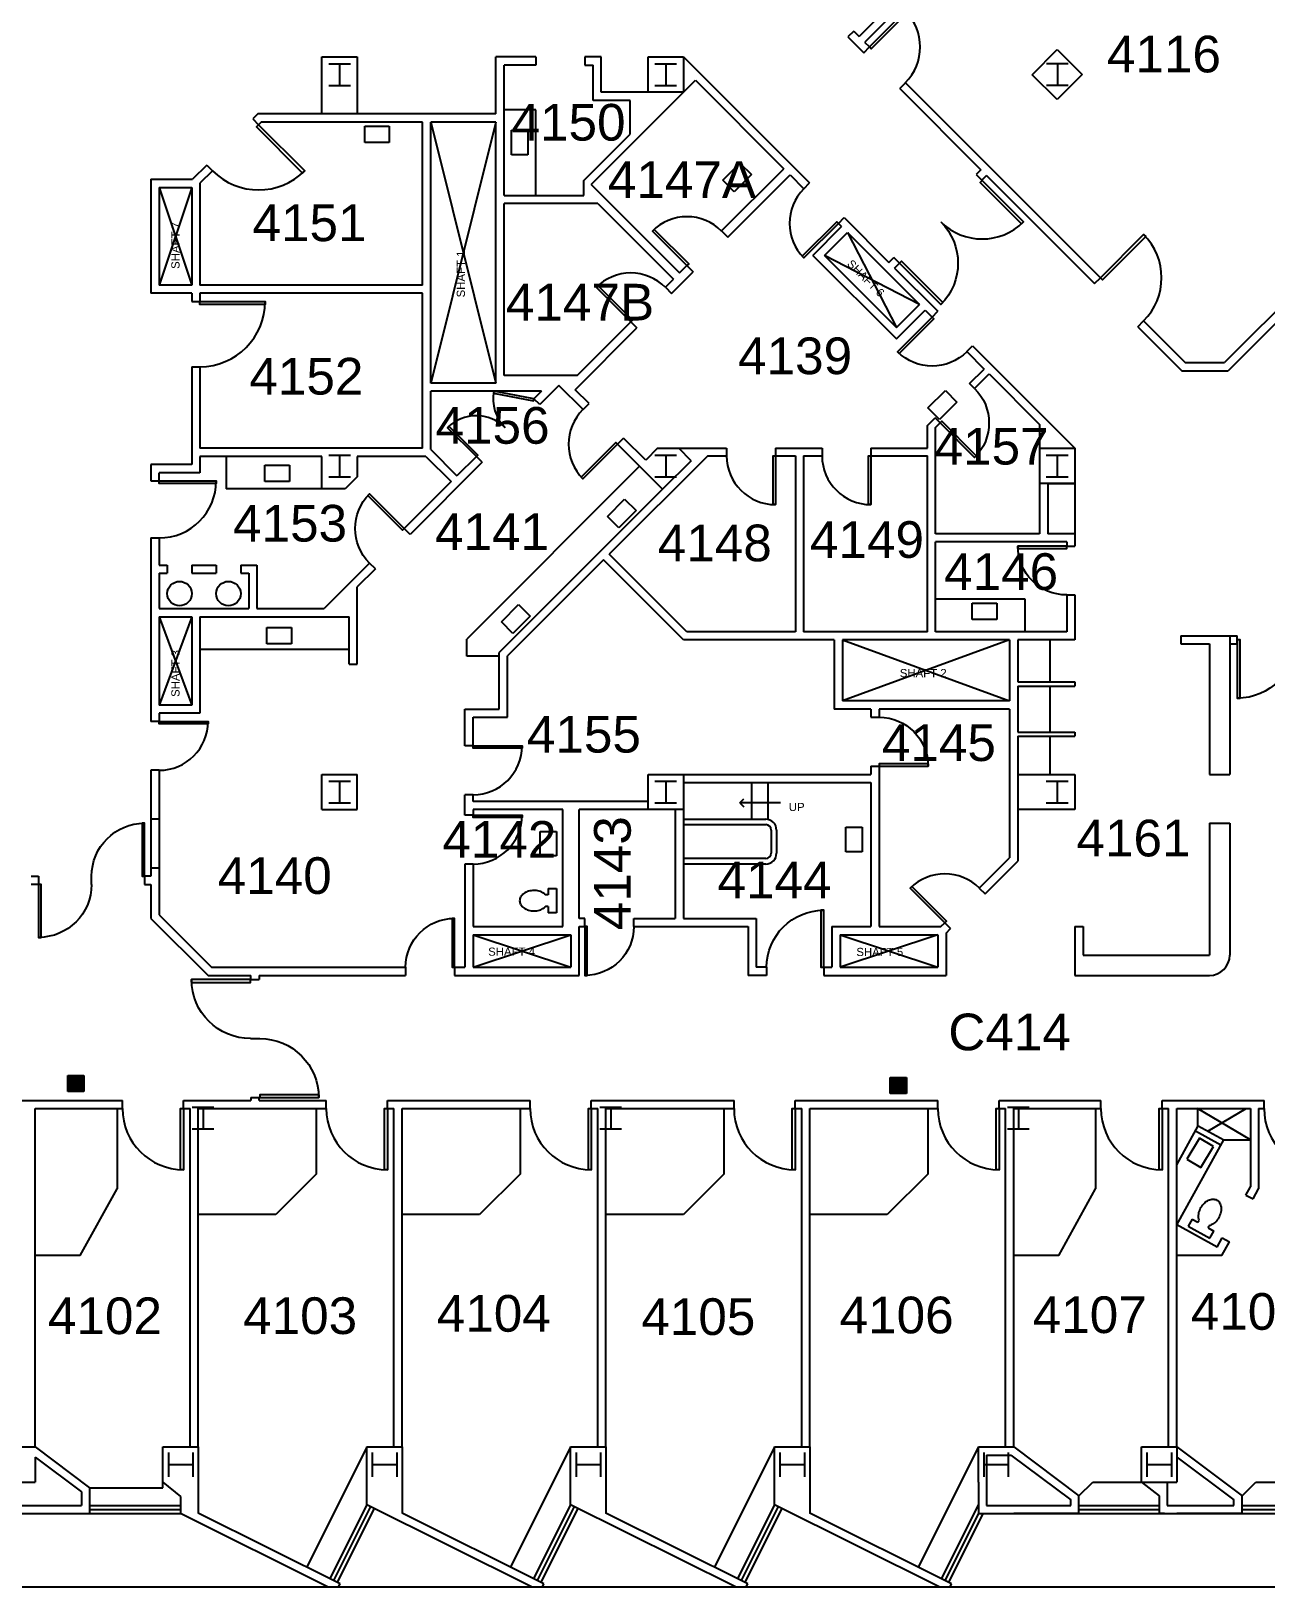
# Model space of a CAD drawing. Extents: x -84 to 5671, y -72 to 3104.
# Drawn here: x 3922 to 4830, y 1310 to 2455 of the extents above; entities that cross this region are included whole.
import ezdxf

# ---------------------------------------------------------------- set-up
doc = ezdxf.new("R2010")
doc.units = 0
doc.header["$LTSCALE"] = 12
doc.header["$MEASUREMENT"] = 0
doc.layers.get('0').update_dxf_attribs({"linetype": 'CONTINUOUS'})
for name, color, linetype in [('A-ANNO-RNUM', 4, 'CONTINUOUS'), ('A-ANNO-TEXT', 4, 'CONTINUOUS'), ('A-DOOR', 2, 'CONTINUOUS'), ('A-FLOR-CASE', 3, 'CONTINUOUS'), ('A-FLOR-PFIX', 2, 'CONTINUOUS'), ('A-GLAZ', 2, 'CONTINUOUS'), ('A-GLAZ-SILL', 1, 'CONTINUOUS'), ('A-SHAFT', 1, 'CONTINUOUS'), ('A-WALL-FULL', 6, 'CONTINUOUS'), ('S-COLS', 5, 'CONTINUOUS'), ('X-MEDGAS', 5, 'CONTINUOUS')]:
    doc.layers.add(name, color=color, linetype=linetype)
doc.layers.get('0').freeze()
doc.styles.add('ARIAL', font='arial.ttf')

# ---------------------------------------------------------------- blocks, each defined once
blk = doc.blocks.new('FIREPULL')
at = {"layer": 'X-MEDGAS'}
for p, q in [((-5.9, 0), (-5.9, 11.8)), ((-5.9, 11.8), (5.9, 11.8)), ((-5.9, 0), (-5.9, 11.8)), ((-5.9, 0), (-5.9, 11.8)), ((-5.8, 0), (-5.8, 11.8)), ((-5.8, 0), (-5.8, 11.8)), ((-5.8, 0), (-5.8, 11.8)), ((-5.7, 0), (-5.7, 11.8)), ((-5.7, 0), (-5.7, 11.8)), ((-5.7, 0), (-5.7, 11.8)), ((-5.7, 0), (-5.7, 11.8)), ((-5.6, 0), (-5.6, 11.8)), ((-5.6, 0), (-5.6, 11.8)), ((-5.6, 0), (-5.6, 11.8)), ((-5.5, 0), (-5.5, 11.8)), ((-5.5, 0), (-5.5, 11.8)), ((-5.5, 0), (-5.5, 11.8)), ((-5.4, 0), (-5.4, 11.8)), ((-5.4, 0), (-5.4, 11.8)), ((-5.4, 0), (-5.4, 11.8)), ((-5.3, 0), (-5.3, 11.8)), ((-5.3, 0), (-5.3, 11.8)), ((-5.3, 0), (-5.3, 11.8)), ((-5.2, 0), (-5.2, 11.8)), ((-5.2, 0), (-5.2, 11.8)), ((-5.2, 0), (-5.2, 11.8)), ((-5.2, 0), (-5.2, 11.8)), ((-5.1, 0), (-5.1, 11.8)), ((-5.1, 0), (-5.1, 11.8)), ((-5.1, 0), (-5.1, 11.8)), ((-5, 0), (-5, 11.8)), ((-5, 0), (-5, 11.8)), ((-5, 0), (-5, 11.8)), ((-4.9, 0), (-4.9, 11.8)), ((-4.9, 0), (-4.9, 11.8)), ((-4.9, 0), (-4.9, 11.8)), ((-4.8, 0), (-4.8, 11.8)), ((-4.8, 0), (-4.8, 11.8)), ((-4.8, 0), (-4.8, 11.8)), ((-4.7, 0), (-4.7, 11.8)), ((-4.7, 0), (-4.7, 11.8)), ((-4.7, 0), (-4.7, 11.8)), ((-4.7, 0), (-4.7, 11.8)), ((-4.6, 0), (-4.6, 11.8)), ((-4.6, 0), (-4.6, 11.8)), ((-4.6, 0), (-4.6, 11.8)), ((-4.5, 0), (-4.5, 11.8)), ((-4.5, 0), (-4.5, 11.8)), ((-4.5, 0), (-4.5, 11.8)), ((-4.4, 0), (-4.4, 11.8)), ((-4.4, 0), (-4.4, 11.8)), ((-4.4, 0), (-4.4, 11.8)), ((-4.3, 0), (-4.3, 11.8)), ((-4.3, 0), (-4.3, 11.8)), ((-4.3, 0), (-4.3, 11.8)), ((-4.2, 0), (-4.2, 11.8)), ((-4.2, 0), (-4.2, 11.8)), ((-4.2, 0), (-4.2, 11.8)), ((-4.2, 0), (-4.2, 11.8)), ((-4.1, 0), (-4.1, 11.8)), ((-4.1, 0), (-4.1, 11.8)), ((-4.1, 0), (-4.1, 11.8)), ((-4, 0), (-4, 11.8)), ((-4, 0), (-4, 11.8)), ((-4, 0), (-4, 11.8)), ((-3.9, 0), (-3.9, 11.8)), ((-3.9, 0), (-3.9, 11.8)), ((-3.9, 0), (-3.9, 11.8)), ((-3.8, 0), (-3.8, 11.8)), ((-3.8, 0), (-3.8, 11.8)), ((-3.8, 0), (-3.8, 11.8)), ((-3.7, 0), (-3.7, 11.8)), ((-3.7, 0), (-3.7, 11.8)), ((-3.7, 0), (-3.7, 11.8)), ((-3.7, 0), (-3.7, 11.8)), ((-3.6, 0), (-3.6, 11.8)), ((-3.6, 0), (-3.6, 11.8)), ((-3.6, 0), (-3.6, 11.8)), ((-3.5, 0), (-3.5, 11.8)), ((-3.5, 0), (-3.5, 11.8)), ((-3.5, 0), (-3.5, 11.8)), ((-3.4, 0), (-3.4, 11.8)), ((-3.4, 0), (-3.4, 11.8)), ((-3.4, 0), (-3.4, 11.8)), ((-3.3, 0), (-3.3, 11.8)), ((-3.3, 0), (-3.3, 11.8)), ((-3.3, 0), (-3.3, 11.8)), ((-3.2, 0), (-3.2, 11.8)), ((-3.2, 0), (-3.2, 11.8)), ((-3.2, 0), (-3.2, 11.8)), ((-3.2, 0), (-3.2, 11.8)), ((-3.1, 0), (-3.1, 11.8)), ((-3.1, 0), (-3.1, 11.8)), ((-3.1, 0), (-3.1, 11.8)), ((-3, 0), (-3, 11.8)), ((-3, 0), (-3, 11.8)), ((-3, 0), (-3, 11.8)), ((-2.9, 0), (-2.9, 11.8)), ((-2.9, 0), (-2.9, 11.8)), ((-2.9, 0), (-2.9, 11.8)), ((-2.8, 0), (-2.8, 11.8)), ((-2.8, 0), (-2.8, 11.8)), ((-2.8, 0), (-2.8, 11.8)), ((-2.7, 0), (-2.7, 11.8)), ((-2.7, 0), (-2.7, 11.8)), ((-2.7, 0), (-2.7, 11.8)), ((-2.7, 0), (-2.7, 11.8)), ((-2.6, 0), (-2.6, 11.8)), ((-2.6, 0), (-2.6, 11.8)), ((-2.6, 0), (-2.6, 11.8)), ((-2.5, 0), (-2.5, 11.8)), ((-2.5, 0), (-2.5, 11.8)), ((-2.5, 0), (-2.5, 11.8)), ((-2.4, 0), (-2.4, 11.8)), ((-2.4, 0), (-2.4, 11.8)), ((-2.4, 0), (-2.4, 11.8)), ((-2.3, 0), (-2.3, 11.8)), ((-2.3, 0), (-2.3, 11.8)), ((-2.3, 0), (-2.3, 11.8)), ((-2.2, 0), (-2.2, 11.8)), ((-2.2, 0), (-2.2, 11.8)), ((-2.2, 0), (-2.2, 11.8)), ((-2.2, 0), (-2.2, 11.8)), ((-2.1, 0), (-2.1, 11.8)), ((-2.1, 0), (-2.1, 11.8)), ((-2.1, 0), (-2.1, 11.8)), ((-2, 0), (-2, 11.8)), ((-2, 0), (-2, 11.8)), ((-2, 0), (-2, 11.8)), ((-1.9, 0), (-1.9, 11.8)), ((-1.9, 0), (-1.9, 11.8)), ((-1.9, 0), (-1.9, 11.8)), ((-1.8, 0), (-1.8, 11.8)), ((-1.8, 0), (-1.8, 11.8)), ((-1.8, 0), (-1.8, 11.8)), ((-1.7, 0), (-1.7, 11.8)), ((-1.7, 0), (-1.7, 11.8)), ((-1.7, 0), (-1.7, 11.8)), ((-1.7, 0), (-1.7, 11.8)), ((-1.6, 0), (-1.6, 11.8)), ((-1.6, 0), (-1.6, 11.8)), ((-1.6, 0), (-1.6, 11.8)), ((-1.5, 0), (-1.5, 11.8)), ((-1.5, 0), (-1.5, 11.8)), ((-1.5, 0), (-1.5, 11.8)), ((-1.4, 0), (-1.4, 11.8)), ((-1.4, 0), (-1.4, 11.8)), ((-1.4, 0), (-1.4, 11.8)), ((-1.3, 0), (-1.3, 11.8)), ((-1.3, 0), (-1.3, 11.8)), ((-1.3, 0), (-1.3, 11.8)), ((-1.2, 0), (-1.2, 11.8)), ((-1.2, 0), (-1.2, 11.8)), ((-1.2, 0), (-1.2, 11.8)), ((-1.2, 0), (-1.2, 11.8)), ((-1.1, 0), (-1.1, 11.8)), ((-1.1, 0), (-1.1, 11.8)), ((-1.1, 0), (-1.1, 11.8)), ((-1, 0), (-1, 11.8)), ((-1, 0), (-1, 11.8)), ((-1, 0), (-1, 11.8)), ((-0.9, 0), (-0.9, 11.8)), ((-0.9, 0), (-0.9, 11.8)), ((-0.9, 0), (-0.9, 11.8)), ((-0.8, 0), (-0.8, 11.8)), ((-0.8, 0), (-0.8, 11.8)), ((-0.8, 0), (-0.8, 11.8)), ((-0.7, 0), (-0.7, 11.8)), ((-0.7, 0), (-0.7, 11.8)), ((-0.7, 0), (-0.7, 11.8)), ((-0.7, 0), (-0.7, 11.8)), ((-0.6, 0), (-0.6, 11.8)), ((-0.6, 0), (-0.6, 11.8)), ((-0.6, 0), (-0.6, 11.8)), ((-0.5, 0), (-0.5, 11.8)), ((-0.5, 0), (-0.5, 11.8)), ((-0.5, 0), (-0.5, 11.8)), ((-0.4, 0), (-0.4, 11.8)), ((-0.4, 0), (-0.4, 11.8)), ((-0.4, 0), (-0.4, 11.8)), ((-0.3, 0), (-0.3, 11.8)), ((-0.3, 0), (-0.3, 11.8)), ((-0.3, 0), (-0.3, 11.8)), ((-0.2, 0), (-0.2, 11.8)), ((-0.2, 0), (-0.2, 11.8)), ((-0.2, 0), (-0.2, 11.8)), ((-0.2, 0), (-0.2, 11.8)), ((-0.1, 0), (-0.1, 11.8)), ((-0.1, 0), (-0.1, 11.8)), ((-0.1, 0), (-0.1, 11.8)), ((0, 0), (0, 11.8)), ((0, 0), (0, 11.8)), ((0, 0), (0, 11.8)), ((0.1, 0), (0.1, 11.8)), ((0.1, 0), (0.1, 11.8)), ((0.1, 0), (0.1, 11.8)), ((0.2, 0), (0.2, 11.8)), ((0.2, 0), (0.2, 11.8)), ((0.2, 0), (0.2, 11.8)), ((0.3, 0), (0.3, 11.8)), ((0.3, 0), (0.3, 11.8)), ((0.3, 0), (0.3, 11.8)), ((0.3, 0), (0.3, 11.8)), ((0.4, 0), (0.4, 11.8)), ((0.4, 0), (0.4, 11.8)), ((0.4, 0), (0.4, 11.8)), ((0.5, 0), (0.5, 11.8)), ((0.5, 0), (0.5, 11.8)), ((0.5, 0), (0.5, 11.8)), ((0.6, 0), (0.6, 11.8)), ((0.6, 0), (0.6, 11.8)), ((0.6, 0), (0.6, 11.8)), ((0.7, 0), (0.7, 11.8)), ((0.7, 0), (0.7, 11.8)), ((0.7, 0), (0.7, 11.8)), ((0.8, 0), (0.8, 11.8)), ((0.8, 0), (0.8, 11.8)), ((0.8, 0), (0.8, 11.8)), ((0.8, 0), (0.8, 11.8)), ((0.9, 0), (0.9, 11.8)), ((0.9, 0), (0.9, 11.8)), ((0.9, 0), (0.9, 11.8)), ((1, 0), (1, 11.8)), ((1, 0), (1, 11.8)), ((1, 0), (1, 11.8)), ((1.1, 0), (1.1, 11.8)), ((1.1, 0), (1.1, 11.8)), ((1.1, 0), (1.1, 11.8)), ((1.2, 0), (1.2, 11.8)), ((1.2, 0), (1.2, 11.8)), ((1.2, 0), (1.2, 11.8)), ((1.3, 0), (1.3, 11.8)), ((1.3, 0), (1.3, 11.8)), ((1.3, 0), (1.3, 11.8)), ((1.3, 0), (1.3, 11.8)), ((1.4, 0), (1.4, 11.8)), ((1.4, 0), (1.4, 11.8)), ((1.4, 0), (1.4, 11.8)), ((1.5, 0), (1.5, 11.8)), ((1.5, 0), (1.5, 11.8)), ((1.5, 0), (1.5, 11.8)), ((1.6, 0), (1.6, 11.8)), ((1.6, 0), (1.6, 11.8)), ((1.6, 0), (1.6, 11.8)), ((1.7, 0), (1.7, 11.8)), ((1.7, 0), (1.7, 11.8)), ((1.7, 0), (1.7, 11.8)), ((1.8, 0), (1.8, 11.8)), ((1.8, 0), (1.8, 11.8)), ((1.8, 0), (1.8, 11.8)), ((1.8, 0), (1.8, 11.8)), ((1.9, 0), (1.9, 11.8)), ((1.9, 0), (1.9, 11.8)), ((1.9, 0), (1.9, 11.8)), ((2, 0), (2, 11.8)), ((2, 0), (2, 11.8)), ((2, 0), (2, 11.8)), ((2.1, 0), (2.1, 11.8)), ((2.1, 0), (2.1, 11.8)), ((2.1, 0), (2.1, 11.8)), ((2.2, 0), (2.2, 11.8)), ((2.2, 0), (2.2, 11.8)), ((2.2, 0), (2.2, 11.8)), ((2.3, 0), (2.3, 11.8)), ((2.3, 0), (2.3, 11.8)), ((2.3, 0), (2.3, 11.8)), ((2.3, 0), (2.3, 11.8)), ((2.4, 0), (2.4, 11.8)), ((2.4, 0), (2.4, 11.8)), ((2.4, 0), (2.4, 11.8)), ((2.5, 0), (2.5, 11.8)), ((2.5, 0), (2.5, 11.8)), ((2.5, 0), (2.5, 11.8)), ((2.6, 0), (2.6, 11.8)), ((2.6, 0), (2.6, 11.8)), ((2.6, 0), (2.6, 11.8)), ((2.7, 0), (2.7, 11.8)), ((2.7, 0), (2.7, 11.8)), ((2.7, 0), (2.7, 11.8)), ((2.8, 0), (2.8, 11.8)), ((2.8, 0), (2.8, 11.8)), ((2.8, 0), (2.8, 11.8)), ((2.8, 0), (2.8, 11.8)), ((2.9, 0), (2.9, 11.8)), ((2.9, 0), (2.9, 11.8)), ((2.9, 0), (2.9, 11.8)), ((3, 0), (3, 11.8)), ((3, 0), (3, 11.8)), ((3, 0), (3, 11.8)), ((3.1, 0), (3.1, 11.8)), ((3.1, 0), (3.1, 11.8)), ((3.1, 0), (3.1, 11.8)), ((3.2, 0), (3.2, 11.8)), ((3.2, 0), (3.2, 11.8)), ((3.2, 0), (3.2, 11.8)), ((3.3, 0), (3.3, 11.8)), ((3.3, 0), (3.3, 11.8)), ((3.3, 0), (3.3, 11.8)), ((3.3, 0), (3.3, 11.8)), ((3.4, 0), (3.4, 11.8)), ((3.4, 0), (3.4, 11.8)), ((3.4, 0), (3.4, 11.8)), ((3.5, 0), (3.5, 11.8)), ((3.5, 0), (3.5, 11.8)), ((3.5, 0), (3.5, 11.8)), ((3.6, 0), (3.6, 11.8)), ((3.6, 0), (3.6, 11.8)), ((3.6, 0), (3.6, 11.8)), ((3.7, 0), (3.7, 11.8)), ((3.7, 0), (3.7, 11.8)), ((3.7, 0), (3.7, 11.8)), ((3.8, 0), (3.8, 11.8)), ((3.8, 0), (3.8, 11.8)), ((3.8, 0), (3.8, 11.8)), ((3.8, 0), (3.8, 11.8)), ((3.9, 0), (3.9, 11.8)), ((3.9, 0), (3.9, 11.8)), ((3.9, 0), (3.9, 11.8)), ((4, 0), (4, 11.8)), ((4, 0), (4, 11.8)), ((4, 0), (4, 11.8)), ((4.1, 0), (4.1, 11.8)), ((4.1, 0), (4.1, 11.8)), ((4.1, 0), (4.1, 11.8)), ((4.2, 0), (4.2, 11.8)), ((4.2, 0), (4.2, 11.8)), ((4.2, 0), (4.2, 11.8)), ((4.3, 0), (4.3, 11.8)), ((4.3, 0), (4.3, 11.8)), ((4.3, 0), (4.3, 11.8)), ((4.3, 0), (4.3, 11.8)), ((4.4, 0), (4.4, 11.8)), ((4.4, 0), (4.4, 11.8)), ((4.4, 0), (4.4, 11.8)), ((4.5, 0), (4.5, 11.8)), ((4.5, 0), (4.5, 11.8)), ((4.5, 0), (4.5, 11.8)), ((4.6, 0), (4.6, 11.8)), ((4.6, 0), (4.6, 11.8)), ((4.6, 0), (4.6, 11.8)), ((4.7, 0), (4.7, 11.8)), ((4.7, 0), (4.7, 11.8)), ((4.7, 0), (4.7, 11.8)), ((4.8, 0), (4.8, 11.8)), ((4.8, 0), (4.8, 11.8)), ((4.8, 0), (4.8, 11.8)), ((4.8, 0), (4.8, 11.8)), ((4.9, 0), (4.9, 11.8)), ((4.9, 0), (4.9, 11.8)), ((4.9, 0), (4.9, 11.8)), ((5, 0), (5, 11.8)), ((5, 0), (5, 11.8)), ((5, 0), (5, 11.8)), ((5.1, 0), (5.1, 11.8)), ((5.1, 0), (5.1, 11.8)), ((5.1, 0), (5.1, 11.8)), ((5.2, 0), (5.2, 11.8)), ((5.2, 0), (5.2, 11.8)), ((5.2, 0), (5.2, 11.8)), ((5.3, 0), (5.3, 11.8)), ((5.3, 0), (5.3, 11.8)), ((5.3, 0), (5.3, 11.8)), ((5.3, 0), (5.3, 11.8)), ((5.4, 0), (5.4, 11.8)), ((5.4, 0), (5.4, 11.8)), ((5.4, 0), (5.4, 11.8)), ((5.5, 0), (5.5, 11.8)), ((5.5, 0), (5.5, 11.8)), ((5.5, 0), (5.5, 11.8)), ((5.6, 0), (5.6, 11.8)), ((5.6, 0), (5.6, 11.8)), ((5.6, 0), (5.6, 11.8)), ((5.7, 0), (5.7, 11.8)), ((5.7, 0), (5.7, 11.8)), ((5.7, 0), (5.7, 11.8)), ((5.8, 0), (5.8, 11.8)), ((5.8, 0), (5.8, 11.8)), ((5.8, 0), (5.8, 11.8)), ((5.8, 0), (5.8, 11.8)), ((5.9, 11.8), (5.9, 0)), ((5.9, 0), (5.9, 11.8)), ((5.9, 0), (-5.9, 0))]:
    blk.add_line(p, q, dxfattribs=at)
blk = doc.blocks.new('*U20')
for p, q in [((0, 0), (0, 0)), ((-36, 0), (-36, 0))]:
    blk.add_line(p, q)
blk.add_lwpolyline([(0, 0), (0, -36), (-1.75, -36), (-1.75, 0)], close=True)
blk.add_arc((0, 0), 36, 180, 270)

msp = doc.modelspace()

# ---------------------------------------------------------------- linework, layer by layer
at = {"layer": 'A-DOOR'}
for p, q in [((3966, 1827), (3966, 1833)), ((4083, 1713.6), (4089.7, 1713.6))]:
    msp.add_line(p, q, dxfattribs=at)
msp.add_lwpolyline([(4291.5, 2184.4), (4262, 2190), (4261.7, 2188.6), (4291.2, 2182.9)], close=True, dxfattribs=at)
msp.add_arc((4291.5, 2184.4), 30, 169.1666, 225, dxfattribs=at)
at = {"layer": 'A-FLOR-CASE'}
for p, q in [((4293, 2397), (4269.5, 2397)), ((4293, 2334), (4293, 2397)), ((4065, 2142), (4065, 2118)), ((4369.2, 2134.8), (4242, 2007.6)), ((4135.5, 2118), (4065, 2118)), ((4653, 2037), (4587, 2037)), ((4653, 2013), (4653, 2037)), ((4242, 1995), (4242, 2007.6)), ((4671, 2007), (4671, 1976)), ((4767.5, 2010), (4767.5, 2004)), ((4767.5, 2010), (4803.5, 2010)), ((4767.5, 2004), (4788.5, 2004)), ((4788.5, 2004), (4788.5, 1908)), ((4803.5, 2010), (4803.5, 1908)), ((4045.7, 2000), (4155.5, 2000)), ((4266, 1995), (4242, 1995)), ((4671, 1973), (4671, 1939)), ((4671, 1936), (4671, 1908)), ((4788.5, 1908), (4803.5, 1908)), ((4788.5, 1872), (4803.5, 1872)), ((4788.5, 1872), (4788.5, 1775)), ((4803.5, 1872), (4803.5, 1774.9)), ((4689.5, 1796), (4689.5, 1760)), ((4689.5, 1796), (4695.5, 1796)), ((4695.5, 1796), (4695.5, 1775)), ((4695.5, 1775), (4788.5, 1775)), ((4689.5, 1760), (4788.5, 1760)), ((4168.5, 1413), (4124.3, 1324.4)), ((4318.5, 1413), (4274.3, 1324.4)), ((4468.5, 1413), (4424.3, 1324.4)), ((4618.5, 1413), (4574.3, 1324.4)), ((4018.5, 1383), (4018.5, 1387)), ((4692.5, 1377), (4702.7, 1387)), ((4702.7, 1387), (4738.5, 1387)), ((4812.5, 1377), (4822.7, 1387)), ((4822.7, 1387), (4858.5, 1387)), ((3964.5, 1383), (4018.5, 1383))]:
    msp.add_line(p, q, dxfattribs=at)
msp.add_arc((4788.5, 1775), 15, 270, 0, dxfattribs=at)
at = {"layer": 'A-FLOR-PFIX'}
for p, q in [((4167, 2373), (4167, 2385)), ((4167, 2385), (4185, 2385)), ((4185, 2385), (4185, 2373)), ((4275, 2382), (4287, 2382)), ((4275, 2364), (4275, 2382)), ((4287, 2382), (4287, 2364)), ((4185, 2373), (4167, 2373)), ((4287, 2364), (4275, 2364)), ((4430.4, 2345.2), (4443.1, 2357.9)), ((4451.6, 2349.4), (4438.9, 2336.7)), ((4443.1, 2357.9), (4451.6, 2349.4)), ((4438.9, 2336.7), (4430.4, 2345.2)), ((4581.4, 2177.7), (4594.2, 2190.4)), ((4594.2, 2190.4), (4602.6, 2181.9)), ((4589.9, 2169.2), (4581.4, 2177.7)), ((4602.6, 2181.9), (4589.9, 2169.2)), ((4093.5, 2123.5), (4093.5, 2135.5)), ((4093.5, 2135.5), (4111.5, 2135.5)), ((4111.5, 2135.5), (4111.5, 2123.5)), ((4111.5, 2123.5), (4093.5, 2123.5)), ((4345.5, 2097.8), (4358.2, 2110.6)), ((4358.2, 2110.6), (4366.7, 2102.1)), ((4354, 2089.3), (4345.5, 2097.8)), ((4366.7, 2102.1), (4354, 2089.3)), ((4267.5, 2020.2), (4280.2, 2033)), ((4280.2, 2033), (4288.7, 2024.5)), ((4614, 2022), (4614, 2034)), ((4614, 2034), (4632, 2034)), ((4632, 2034), (4632, 2022)), ((4095, 2004), (4095, 2016)), ((4095, 2016), (4113, 2016)), ((4113, 2016), (4113, 2004)), ((4276, 2011.7), (4267.5, 2020.2)), ((4288.7, 2024.5), (4276, 2011.7)), ((4632, 2022), (4614, 2022)), ((4113, 2004), (4095, 2004)), ((4451.9, 1874.8), (4451.9, 1902)), ((4463.9, 1874.8), (4463.9, 1902)), ((4443, 1887), (4446, 1890)), ((4473, 1887), (4443, 1887)), ((4443, 1887), (4446, 1884)), ((4401.5, 1875), (4462, 1875)), ((4401.5, 1871), (4462, 1871)), ((4466, 1867), (4466, 1850)), ((4470, 1867), (4470, 1850)), ((4521, 1869), (4533, 1869)), ((4521, 1851), (4521, 1869)), ((4533, 1869), (4533, 1851)), ((4296, 1866), (4308, 1866)), ((4296, 1848), (4296, 1866)), ((4308, 1866), (4308, 1848)), ((4308, 1848), (4296, 1848)), ((4462, 1846), (4401.5, 1846)), ((4533, 1851), (4521, 1851)), ((4462, 1842), (4401.5, 1842)), ((4302, 1824), (4302, 1819.2)), ((4302, 1824), (4308, 1824)), ((4308, 1824), (4308, 1806)), ((4302, 1819.2), (4300.1, 1819.2)), ((4302, 1810.8), (4300.1, 1810.8)), ((4302, 1810.8), (4302, 1806)), ((4308, 1806), (4302, 1806)), ((4818.7, 1638.9), (4779.7, 1662)), ((4787.3, 1645.3), (4815.5, 1662)), ((4781.1, 1640.3), (4771.8, 1624.9)), ((4791.4, 1634.1), (4781.1, 1640.3)), ((4782.1, 1618.7), (4791.4, 1634.1)), ((4771.8, 1624.9), (4782.1, 1618.7)), ((4775.9, 1580.6), (4773, 1575.4)), ((4775.9, 1580.6), (4780.1, 1578.3)), ((4773, 1575.4), (4788.8, 1566.7)), ((4780.1, 1578.3), (4781, 1579.9)), ((4787.5, 1574.2), (4788.4, 1575.8)), ((4787.5, 1574.2), (4791.7, 1571.9)), ((4788.8, 1566.7), (4791.7, 1571.9))]:
    msp.add_line(p, q, dxfattribs=at)
msp.add_lwpolyline([(4781, 1579.9, -0.049345), (4780.6, 1581.5, -0.083339), (4780.8, 1585.5, -0.087478), (4782.3, 1589.1, -0.072039), (4784.8, 1592.4, -0.083339), (4787.8, 1594.5, -0.106661), (4791.2, 1595.3, -0.132138), (4793.9, 1594.7, -0.132138), (4796, 1592.7, -0.106661), (4797.1, 1589.4, -0.083339), (4796.9, 1585.8, -0.072039), (4795.4, 1581.8, -0.072039), (4792.9, 1578.5, -0.083339), (4789.9, 1576.4, -0.049345), (4788.4, 1575.8, -0.132138)], format="xyb", dxfattribs=at)
for centre, radius, start, end in [((4462, 1867), 8, 0, 90), ((4462, 1867), 4, 0, 90), ((4462, 1850), 8, 270, 0), ((4462, 1850), 4, 270, 0), ((4290.5, 1811.4), 11, 106.4817, 125.5377), ((4291.5, 1807.9), 14.6, 90, 106.4817), ((4292.2, 1811.5), 11, 73.5183, 93.5158), ((4291.9, 1810.4), 12.1, 54.4623, 73.5183), ((4286.4, 1815), 5.44, 149.8906, 180), ((4286.4, 1815), 5.44, 180, 210.1094), ((4288.9, 1813.6), 8.25, 125.5377, 149.8906), ((4288.9, 1816.4), 8.25, 210.1094, 234.4623), ((4290.5, 1818.6), 11, 234.4623, 253.5183), ((4292.5, 1818.6), 11, 286.4817, 305.5377), ((4294.1, 1813.6), 8.25, 43.1625, 54.4623), ((4294.1, 1816.4), 8.25, 305.5377, 316.8375), ((4291.5, 1822.1), 14.6, 253.5183, 270), ((4291.5, 1822.1), 14.6, 270, 286.4817)]:
    msp.add_arc(centre, radius, start, end, dxfattribs=at)
at = {"layer": 'A-GLAZ'}
for p, q in [((3964.5, 1367), (4031.5, 1367)), ((4171.1, 1369.2), (4143.9, 1314.6)), ((4321.1, 1369.2), (4293.9, 1314.6)), ((4471.1, 1369.2), (4443.9, 1314.6)), ((4618.5, 1364), (4593.9, 1314.6)), ((4692.5, 1367), (4751.5, 1367)), ((4812.5, 1367), (4871.5, 1367))]:
    msp.add_line(p, q, dxfattribs=at)
at = {"layer": 'A-GLAZ-SILL'}
for p, q in [((3964.5, 1370), (4031.5, 1370)), ((3964.5, 1364), (4031.5, 1364)), ((4168.5, 1370.7), (4141.2, 1316)), ((4173.8, 1367.9), (4146.6, 1313.3)), ((4318.5, 1370.7), (4291.2, 1316)), ((4323.8, 1367.9), (4296.6, 1313.3)), ((4468.5, 1370.7), (4441.2, 1316)), ((4473.8, 1367.9), (4446.6, 1313.3)), ((4618.5, 1370.7), (4591.2, 1316)), ((4621.9, 1364), (4596.6, 1313.3)), ((4692.5, 1370), (4751.5, 1370)), ((4692.5, 1364), (4751.5, 1364)), ((4812.5, 1370), (4871.5, 1370)), ((4812.5, 1364), (4871.5, 1364))]:
    msp.add_line(p, q, dxfattribs=at)
at = {"layer": 'A-SHAFT'}
for p, q in [((4263.5, 2388), (4215.5, 2196)), ((4215.5, 2388), (4263.5, 2196)), ((4039.7, 2340), (4015.7, 2268)), ((4015.7, 2340), (4039.7, 2268)), ((4522.2, 2306.8), (4558.2, 2236.8)), ((4575.2, 2253.8), (4505.2, 2289.9)), ((4039.7, 2024), (4015.7, 1959)), ((4015.7, 2024), (4039.7, 1959)), ((4641.5, 2007), (4518.5, 1962)), ((4518.5, 2007), (4641.5, 1962)), ((4246.7, 1790), (4318.7, 1766)), ((4246.7, 1766), (4318.7, 1790)), ((4588.7, 1790), (4516.7, 1766)), ((4516.7, 1790), (4588.7, 1766))]:
    msp.add_line(p, q, dxfattribs=at)
at = {"layer": 'A-WALL-FULL'}
for p, q in [((4685.3, 2605.7), (4530.7, 2451.1)), ((4686.7, 2598.7), (4534.9, 2446.9)), ((4526.8, 2455), (4522.5, 2450.7)), ((4522.5, 2450.7), (4534.2, 2439.1)), ((4526.8, 2455), (4530.7, 2451.1)), ((4534.2, 2439.1), (4538.4, 2443.3)), ((4534.8, 2446.9), (4538.4, 2443.3)), ((4293, 2436), (4263.5, 2436)), ((4263.5, 2394), (4263.5, 2436)), ((4293, 2430), (4269.5, 2430)), ((4269.5, 2334), (4269.5, 2430)), ((4293, 2436), (4293, 2430)), ((4341, 2436), (4329, 2436)), ((4329, 2436), (4329, 2430)), ((4329, 2430), (4335, 2430)), ((4335, 2404), (4335, 2430)), ((4341, 2410), (4341, 2436)), ((4401.5, 2436), (4494.3, 2343.2)), ((4333.6, 2342.1), (4410.3, 2418.8)), ((4410.3, 2418.8), (4475.4, 2353.7)), ((4560.6, 2412.7), (4564.8, 2416.9)), ((4564.8, 2416.9), (4708.3, 2273.5)), ((4375.5, 2410), (4341, 2410)), ((4560.6, 2412.7), (4620.3, 2352.9)), ((4088.3, 2394), (4084.6, 2390.4)), ((4263.5, 2394), (4088.3, 2394)), ((4362.3, 2404), (4335, 2404)), ((4362.3, 2379.1), (4362.3, 2404)), ((4084.6, 2390.4), (4088.9, 2386.1)), ((4090.7, 2388), (4088.9, 2386.1)), ((4209.5, 2388), (4090.7, 2388)), ((4209.5, 2268), (4209.5, 2388)), ((4215.5, 2196), (4215.5, 2388)), ((4263.5, 2388), (4215.5, 2388)), ((4263.5, 2196), (4263.5, 2388)), ((4328.2, 2345), (4362.3, 2379.1)), ((4050.7, 2356.4), (4040.3, 2346)), ((4054.9, 2352.2), (4045.7, 2343)), ((4050.7, 2356.4), (4054.9, 2352.2)), ((4429.6, 2307.9), (4475.4, 2353.7)), ((4434.1, 2303.3), (4479.9, 2349.1)), ((4479.9, 2349.1), (4490.1, 2339)), ((4620.3, 2352.9), (4616.9, 2349.5)), ((4616.9, 2349.5), (4621.1, 2345.2)), ((4624.6, 2348.7), (4621.1, 2345.2)), ((4624.6, 2348.7), (4704, 2269.3)), ((4009.7, 2346), (4009.7, 2262)), ((4009.7, 2346), (4040.3, 2346)), ((4015.7, 2340), (4015.7, 2268)), ((4015.7, 2340), (4039.7, 2340)), ((4039.7, 2340), (4039.7, 2268)), ((4045.7, 2343), (4045.7, 2268)), ((4328.2, 2334), (4328.2, 2345)), ((4333.6, 2342.1), (4398.7, 2277)), ((4490.1, 2339), (4494.3, 2343.2)), ((4929.2, 2340.6), (4799.7, 2211)), ((4269.5, 2334), (4328.2, 2334)), ((4338.6, 2328), (4269.5, 2328)), ((4269.5, 2201.5), (4269.5, 2328)), ((4338.6, 2328), (4394.2, 2272.5)), ((4515.5, 2313.5), (4519.7, 2317.7)), ((4515.5, 2313.5), (4517.9, 2311.1)), ((4519.7, 2317.7), (4552.7, 2284.8)), ((4429.6, 2307.9), (4434.1, 2303.3)), ((4496.7, 2289.9), (4517.9, 2311.1)), ((4505.2, 2289.9), (4522.2, 2306.8)), ((4522.2, 2306.8), (4575.2, 2253.8)), ((4398.7, 2277), (4404.1, 2282.4)), ((4404.1, 2282.4), (4408.6, 2277.9)), ((4496.7, 2289.9), (4558.2, 2228.4)), ((4505.2, 2289.9), (4558.2, 2236.8)), ((4552.7, 2284.8), (4556.3, 2288.4)), ((4560.5, 2284.2), (4556.3, 2288.4)), ((4556.9, 2280.6), (4560.5, 2284.2)), ((4556.9, 2280.6), (4588.7, 2248.8)), ((4039.7, 2268), (4015.7, 2268)), ((4209.5, 2268), (4045.7, 2268)), ((4388.2, 2266.5), (4394.2, 2272.5)), ((4392.7, 2261.9), (4408.6, 2277.9)), ((4704, 2269.3), (4708.3, 2273.5)), ((4865.8, 2268.6), (4802.2, 2205)), ((4039.7, 2262), (4009.7, 2262)), ((4039.7, 2262), (4039.7, 2256)), ((4039.7, 2256), (4045.7, 2256)), ((4209.5, 2262), (4045.7, 2262)), ((4045.7, 2262), (4045.7, 2256)), ((4209.5, 2148), (4209.5, 2262)), ((4388.2, 2266.5), (4392.7, 2261.9)), ((4558.2, 2236.8), (4575.2, 2253.8)), ((4558.2, 2228.4), (4579.4, 2249.6)), ((4579.4, 2249.6), (4584.5, 2244.5)), ((4584.5, 2244.5), (4588.7, 2248.8)), ((4321.9, 2191.1), (4367.3, 2236.5)), ((4323.2, 2201.5), (4362.7, 2241)), ((4362.7, 2241), (4367.3, 2236.5)), ((4735.8, 2237.4), (4740.1, 2241.7)), ((4735.8, 2237.4), (4768.2, 2205)), ((4740.1, 2241.7), (4770.7, 2211)), ((4610, 2219.1), (4614.2, 2223.3)), ((4614.2, 2223.3), (4689.5, 2148)), ((4610, 2219.1), (4622.7, 2206.3)), ((4770.7, 2211), (4799.7, 2211)), ((4039.7, 2208), (4045.7, 2208)), ((4039.7, 2208), (4039.7, 2136)), ((4045.7, 2208), (4045.7, 2148)), ((4323.2, 2201.5), (4269.5, 2201.5)), ((4612.1, 2195.7), (4622.7, 2206.3)), ((4615.7, 2192), (4626.4, 2202.7)), ((4626.4, 2202.7), (4663.5, 2165.5)), ((4768.2, 2205), (4802.2, 2205)), ((4263.5, 2196), (4215.5, 2196)), ((4215.5, 2147), (4215.5, 2190)), ((4297.1, 2190), (4215.5, 2190)), ((4297.1, 2190), (4291.5, 2184.4)), ((4309.8, 2194.2), (4295.7, 2180.1)), ((4327.6, 2176.4), (4309.8, 2194.2)), ((4332.1, 2180.9), (4321.9, 2191.1)), ((4615.7, 2192), (4612.1, 2195.7)), ((4295.7, 2180.1), (4291.5, 2184.4)), ((4327.6, 2176.4), (4332.1, 2180.9)), ((4581, 2164.7), (4586.6, 2170.3)), ((4581, 2148), (4581, 2164.7)), ((4590.3, 2166.6), (4586.6, 2170.3)), ((4587, 2163.3), (4590.3, 2166.6)), ((4663.5, 2165.5), (4663.5, 2085)), ((4353, 2151), (4357.5, 2155.5)), ((4373.7, 2139.3), (4357.5, 2155.5)), ((4587, 2085), (4587, 2163.3)), ((4209.5, 2148), (4045.7, 2148)), ((4045.7, 2142), (4045.7, 2130)), ((4135.5, 2142), (4045.7, 2142)), ((4212, 2142), (4161.5, 2142)), ((4212, 2142), (4230.6, 2123.4)), ((4215.5, 2147), (4234.8, 2127.7)), ((4249.1, 2141.9), (4234.8, 2127.7)), ((4253.3, 2137.7), (4249.1, 2141.9)), ((4419.4, 2142.5), (4346.9, 2070.1)), ((4386.2, 2117.8), (4353, 2151)), ((4382.4, 2148), (4373.7, 2139.3)), ((4382.4, 2148), (4433.2, 2148)), ((4407.2, 2138.8), (4398, 2148)), ((4419.4, 2142.5), (4433.2, 2142.5)), ((4433.2, 2148), (4433.2, 2142.5)), ((4469.2, 2148), (4469.2, 2142.5)), ((4469.2, 2148), (4503.5, 2148)), ((4469.2, 2142.5), (4483.9, 2142.5)), ((4483.9, 2142.5), (4483.9, 2013)), ((4489.9, 2142.5), (4489.9, 2013)), ((4489.9, 2142.5), (4503.5, 2142.5)), ((4503.5, 2148), (4503.5, 2142.5)), ((4539.5, 2148), (4539.5, 2142.5)), ((4539.5, 2148), (4581, 2148)), ((4539.5, 2142.5), (4581, 2142.5)), ((4581, 2013), (4581, 2142.5)), ((4689.5, 2148), (4689.5, 2076)), ((4039.7, 2136), (4009.7, 2136)), ((4009.7, 2136), (4009.7, 2124)), ((4045.7, 2130), (4015.7, 2130)), ((4015.7, 2124), (4015.7, 2130)), ((4253.3, 2137.7), (4200.3, 2084.6)), ((4407.2, 2138.8), (4386.2, 2117.8)), ((4009.7, 2124), (4015.7, 2124)), ((4230.6, 2123.4), (4196, 2088.9)), ((4669.5, 2122), (4669.5, 2085)), ((4386.2, 2117.8), (4266, 1997.7)), ((4200.3, 2084.6), (4196, 2088.9)), ((4663.5, 2085), (4587, 2085)), ((4689.5, 2085), (4669.5, 2085)), ((4009.7, 2082), (4009.7, 1947)), ((4009.7, 2082), (4015.7, 2082)), ((4015.7, 2082), (4015.7, 2062)), ((4683.5, 2079), (4587, 2079)), ((4587, 2013), (4587, 2079)), ((4683.5, 2079), (4683.5, 2076)), ((4683.5, 2076), (4689.5, 2076)), ((4015.7, 2062), (4021.7, 2062)), ((4021.7, 2062), (4021.7, 2056)), ((4039.7, 2062), (4057.7, 2062)), ((4039.7, 2062), (4039.7, 2056)), ((4057.7, 2062), (4057.7, 2056)), ((4075.7, 2062), (4087.7, 2062)), ((4075.7, 2062), (4075.7, 2056)), ((4087.7, 2062), (4087.7, 2030)), ((4170.6, 2063.4), (4137.1, 2030)), ((4174.8, 2059.2), (4170.6, 2063.4)), ((4342.7, 2065.8), (4272, 1995.2)), ((4401.5, 2007), (4342.7, 2065.8)), ((4404, 2013), (4346.9, 2070.1)), ((4015.7, 2056), (4021.7, 2056)), ((4015.7, 2056), (4015.7, 2030)), ((4039.7, 2056), (4057.7, 2056)), ((4075.7, 2056), (4081.7, 2056)), ((4081.7, 2056), (4081.7, 2030)), ((4174.8, 2059.2), (4161.5, 2045.9)), ((4161.5, 1989), (4161.5, 2045.9)), ((4683.5, 2040), (4689.5, 2040)), ((4683.5, 2040), (4683.5, 2013)), ((4689.5, 2040), (4689.5, 2007)), ((4015.7, 2030), (4081.7, 2030)), ((4087.7, 2030), (4137.1, 2030)), ((4015.7, 2024), (4015.7, 1959)), ((4015.7, 2024), (4039.7, 2024)), ((4015.7, 2024), (4039.7, 2024)), ((4039.7, 2024), (4039.7, 1959)), ((4045.7, 2024), (4045.7, 1953)), ((4045.7, 2024), (4155.5, 2024)), ((4155.5, 1989), (4155.5, 2024)), ((4512.5, 2007), (4401.5, 2007)), ((4483.9, 2013), (4404, 2013)), ((4581, 2013), (4489.9, 2013)), ((4512.5, 2007), (4512.5, 1956)), ((4518.5, 2007), (4518.5, 1962)), ((4641.5, 2007), (4518.5, 2007)), ((4683.5, 2013), (4587, 2013)), ((4641.5, 2007), (4641.5, 1962)), ((4689.5, 2007), (4647.5, 2007)), ((4647.5, 2007), (4647.5, 1976)), ((4803.5, 2010), (4809, 2010)), ((4803.5, 2004), (4809, 2004)), ((4809, 2004), (4809, 2010)), ((4266, 1956), (4266, 1997.7)), ((4272, 1950), (4272, 1995.2)), ((4155.5, 1989), (4161.5, 1989)), ((4647.5, 1976), (4689.5, 1976)), ((4647.5, 1973), (4689.5, 1973)), ((4647.5, 1973), (4647.5, 1939)), ((4689.5, 1976), (4689.5, 1973)), ((4039.7, 1959), (4015.7, 1959)), ((4641.5, 1962), (4518.5, 1962)), ((4015.7, 1947), (4009.7, 1947)), ((4045.7, 1953), (4015.7, 1953)), ((4015.7, 1953), (4015.7, 1947)), ((4240.7, 1956), (4266, 1956)), ((4240.7, 1929), (4240.7, 1956)), ((4246.7, 1950), (4272, 1950)), ((4246.7, 1929), (4246.7, 1950)), ((4539.5, 1956), (4512.5, 1956)), ((4539.5, 1956), (4539.5, 1950)), ((4539.5, 1950), (4545.5, 1950)), ((4545.5, 1956), (4545.5, 1950)), ((4641.5, 1956), (4545.5, 1956)), ((4641.5, 1956), (4641.5, 1846.5)), ((4647.5, 1939), (4689.5, 1939)), ((4647.5, 1936), (4689.5, 1936)), ((4647.5, 1936), (4647.5, 1844)), ((4689.5, 1939), (4689.5, 1936)), ((4246.7, 1929), (4240.7, 1929)), ((4539.5, 1914), (4545.5, 1914)), ((4539.5, 1914), (4539.5, 1908)), ((4545.5, 1914), (4545.5, 1796)), ((4015.7, 1911), (4009.7, 1911)), ((4009.7, 1911), (4009.7, 1839)), ((4015.7, 1911), (4015.7, 1839)), ((4401.5, 1908), (4539.5, 1908)), ((4401.5, 1902), (4539.5, 1902)), ((4539.5, 1902), (4539.5, 1796)), ((4240.7, 1878), (4240.7, 1893)), ((4246.7, 1893), (4240.7, 1893)), ((4246.7, 1888), (4246.7, 1893)), ((4246.7, 1878), (4240.7, 1878)), ((4375.5, 1888), (4246.7, 1888)), ((4246.7, 1882), (4246.7, 1878)), ((4312.7, 1882), (4246.7, 1882)), ((4312.7, 1796), (4312.7, 1882)), ((4375.5, 1882), (4324.7, 1882)), ((4324.7, 1802), (4324.7, 1882)), ((4395.5, 1882), (4395.5, 1802)), ((4401.5, 1882), (4401.5, 1802)), ((4015.7, 1875), (4009.7, 1875)), ((4619.2, 1824.2), (4641.5, 1846.5)), ((4623.5, 1820), (4647.5, 1844)), ((3921.5, 1833), (3927, 1833)), ((3927, 1833), (3927, 1827)), ((4009.7, 1833), (4005, 1833)), ((4005, 1833), (4005, 1827)), ((4015.7, 1839), (4009.7, 1839)), ((4009.7, 1839), (4009.7, 1833)), ((4015.7, 1839), (4015.7, 1804.5)), ((4240.7, 1842), (4240.7, 1766)), ((4246.7, 1842), (4240.7, 1842)), ((4246.7, 1842), (4246.7, 1796)), ((3927, 1827), (3921.5, 1827)), ((4005, 1827), (4009.7, 1827)), ((4009.7, 1827), (4009.7, 1802)), ((4619.2, 1824.2), (4623.5, 1820)), ((4009.7, 1802), (4051.7, 1760)), ((4015.7, 1804.5), (4054.2, 1766)), ((4329, 1802), (4324.7, 1802)), ((4329, 1796), (4329, 1802)), ((4365, 1796), (4365, 1802)), ((4365, 1802), (4395.5, 1802)), ((4401.5, 1802), (4455, 1802)), ((4455, 1802), (4455, 1766)), ((4591, 1796), (4593.8, 1798.8)), ((4593.8, 1798.8), (4598, 1794.5)), ((4246.7, 1796), (4312.7, 1796)), ((4246.7, 1790), (4318.7, 1790)), ((4246.7, 1790), (4246.7, 1766)), ((4318.7, 1790), (4318.7, 1766)), ((4324.7, 1760), (4324.7, 1796)), ((4324.7, 1796), (4329, 1796)), ((4365, 1796), (4449, 1796)), ((4449, 1796), (4449, 1760)), ((4510.7, 1796), (4539.5, 1796)), ((4510.7, 1796), (4510.7, 1766)), ((4516.7, 1790), (4588.7, 1790)), ((4516.7, 1790), (4516.7, 1766)), ((4545.5, 1796), (4591, 1796)), ((4588.7, 1790), (4588.7, 1766)), ((4594.7, 1791.2), (4598, 1794.5)), ((4594.7, 1791.2), (4594.7, 1760)), ((4054.2, 1766), (4197, 1766)), ((4197, 1766), (4197, 1760)), ((4233, 1766), (4233, 1760)), ((4233, 1766), (4240.7, 1766)), ((4246.7, 1766), (4318.7, 1766)), ((4462.7, 1766), (4455, 1766)), ((4462.7, 1766), (4462.7, 1760)), ((4504.7, 1766), (4510.7, 1766)), ((4504.7, 1766), (4504.7, 1760)), ((4516.7, 1766), (4588.7, 1766)), ((4051.7, 1760), (4083.2, 1760)), ((4083.2, 1757), (4083.2, 1760)), ((4083.2, 1757), (4089.2, 1757)), ((4089.2, 1760), (4089.2, 1757)), ((4089.2, 1760), (4197, 1760)), ((4233, 1760), (4324.7, 1760)), ((4462.7, 1760), (4449, 1760)), ((4504.7, 1760), (4594.7, 1760)), ((3912, 1668), (3988.7, 1668)), ((3924.5, 1413), (3924.5, 1662)), ((3924.5, 1662), (3988.7, 1662)), ((3984.7, 1662), (3984.7, 1603)), ((3988.7, 1662), (3988.7, 1668)), ((4033.7, 1668), (4083.2, 1668)), ((4033.7, 1662), (4033.7, 1668)), ((4033.7, 1662), (4038.5, 1662)), ((4038.5, 1413), (4038.5, 1662)), ((4044.5, 1662), (4138.7, 1662)), ((4044.5, 1413), (4044.5, 1662)), ((4083.2, 1670.1), (4089.2, 1670.1)), ((4083.2, 1670.1), (4083.2, 1668)), ((4089.2, 1668), (4089.2, 1670.1)), ((4089.2, 1668), (4138.7, 1668)), ((4131.5, 1614), (4131.5, 1662)), ((4138.7, 1662), (4138.7, 1668)), ((4183.7, 1668), (4288.7, 1668)), ((4183.7, 1662), (4183.7, 1668)), ((4183.7, 1662), (4188.5, 1662)), ((4188.5, 1413), (4188.5, 1662)), ((4194.5, 1662), (4288.7, 1662)), ((4194.5, 1413), (4194.5, 1662)), ((4281.5, 1614), (4281.5, 1662)), ((4288.7, 1662), (4288.7, 1668)), ((4333.7, 1662), (4333.7, 1668)), ((4333.7, 1668), (4438.7, 1668)), ((4333.7, 1662), (4338.5, 1662)), ((4338.5, 1413), (4338.5, 1662)), ((4344.5, 1413), (4344.5, 1662)), ((4344.5, 1662), (4438.7, 1662)), ((4431.5, 1614), (4431.5, 1662)), ((4438.7, 1662), (4438.7, 1668)), ((4483.7, 1668), (4588.7, 1668)), ((4483.7, 1662), (4483.7, 1668)), ((4483.7, 1662), (4488.5, 1662)), ((4488.5, 1413), (4488.5, 1662)), ((4494.5, 1662), (4588.7, 1662)), ((4494.5, 1413), (4494.5, 1662)), ((4581.5, 1614), (4581.5, 1662)), ((4588.7, 1662), (4588.7, 1668)), ((4633.7, 1668), (4708.7, 1668)), ((4633.7, 1662), (4633.7, 1668)), ((4633.7, 1662), (4638.5, 1662)), ((4638.5, 1413), (4638.5, 1662)), ((4644.5, 1413), (4644.5, 1662)), ((4644.5, 1662), (4708.7, 1662)), ((4704.7, 1662), (4704.7, 1603)), ((4708.7, 1662), (4708.7, 1668)), ((4753.7, 1668), (4828.7, 1668)), ((4753.7, 1662), (4753.7, 1668)), ((4753.7, 1662), (4758.5, 1662)), ((4758.5, 1413), (4758.5, 1662)), ((4764.5, 1662), (4818.7, 1662)), ((4764.5, 1413), (4764.5, 1662)), ((4779.7, 1662), (4779.7, 1649.4)), ((4818.7, 1662), (4818.7, 1604.5)), ((4824.7, 1662), (4828.7, 1662)), ((4824.7, 1662), (4824.7, 1603)), ((4828.7, 1662), (4828.7, 1668)), ((4764.5, 1620.7), (4780.2, 1649.2)), ((4780.2, 1649.2), (4799, 1638.9)), ((4764.5, 1576.4), (4799, 1638.9)), ((4778.3, 1645.7), (4797, 1635.4)), ((4799, 1638.9), (4818.7, 1638.9)), ((3957.7, 1554), (3984.7, 1603)), ((4131.5, 1614), (4101.5, 1584)), ((4281.5, 1614), (4251.5, 1584)), ((4431.5, 1614), (4401.5, 1584)), ((4581.5, 1614), (4551.5, 1584)), ((4677.7, 1554), (4704.7, 1603)), ((4815.3, 1598.4), (4818.7, 1604.5)), ((4820.6, 1595.5), (4824.7, 1603)), ((4815.3, 1598.4), (4820.6, 1595.5)), ((4101.5, 1584), (4044.5, 1584)), ((4251.5, 1584), (4194.5, 1584)), ((4401.5, 1584), (4344.5, 1584)), ((4551.5, 1584), (4494.5, 1584)), ((4794.2, 1560), (4764.5, 1576.4)), ((4794.2, 1560), (4798, 1566.9)), ((4797.7, 1554), (4803.2, 1564)), ((4798, 1566.9), (4803.2, 1564)), ((3957.7, 1554), (3924.5, 1554)), ((4677.7, 1554), (4644.5, 1554)), ((4797.7, 1554), (4764.5, 1554)), ((3898.5, 1413), (3924.5, 1413)), ((3924.5, 1413), (3964.5, 1383)), ((4018.5, 1387), (4018.5, 1413)), ((4018.5, 1413), (4044.5, 1413)), ((4044.5, 1413), (4044.5, 1364.2)), ((4168.5, 1370.5), (4168.5, 1413)), ((4168.5, 1413), (4194.5, 1413)), ((4194.5, 1413), (4194.5, 1364.2)), ((4318.5, 1370.5), (4318.5, 1413)), ((4318.5, 1413), (4344.5, 1413)), ((4344.5, 1413), (4344.5, 1364)), ((4468.5, 1413), (4494.5, 1413)), ((4468.5, 1370.5), (4468.5, 1413)), ((4494.5, 1413), (4494.5, 1364)), ((4618.5, 1413), (4644.5, 1413)), ((4618.5, 1387), (4618.5, 1413)), ((4644.5, 1413), (4692.5, 1377)), ((4738.5, 1413), (4764.5, 1413)), ((4738.5, 1387), (4738.5, 1413)), ((4764.5, 1413), (4812.5, 1377)), ((4764.5, 1413), (4764.5, 1387)), ((3924.5, 1405.5), (3924.5, 1387)), ((3924.5, 1405.5), (3958.5, 1380)), ((4624.5, 1407), (4642.5, 1407)), ((4624.5, 1407), (4624.5, 1370)), ((4642.5, 1407), (4686.5, 1374)), ((4764.5, 1405.5), (4806.5, 1374)), ((3904.5, 1387), (3924.5, 1387)), ((4018.5, 1387), (4031.5, 1376.5)), ((4618.5, 1387), (4618.5, 1364)), ((4738.5, 1387), (4751.5, 1377)), ((4738.5, 1387), (4764.5, 1387)), ((4757.5, 1387), (4757.5, 1370)), ((3958.5, 1380), (3958.5, 1370)), ((3964.5, 1383), (3964.5, 1364)), ((4031.5, 1376.5), (4031.5, 1364)), ((4686.5, 1370), (4686.5, 1374)), ((4692.5, 1364), (4692.5, 1377)), ((4751.5, 1377), (4751.5, 1364)), ((4806.5, 1370), (4806.5, 1374)), ((4812.5, 1364), (4812.5, 1377)), ((3898.5, 1364), (3964.5, 1364)), ((3904.5, 1370), (3958.5, 1370)), ((4139.7, 1310), (4031.5, 1364)), ((4148.8, 1312.2), (4044.5, 1364.2)), ((4289.7, 1310), (4168.5, 1370.5)), ((4298.8, 1312.2), (4194.5, 1364.2)), ((4439.7, 1310), (4318.5, 1370.5)), ((4448.8, 1312.2), (4344.5, 1364.2)), ((4589.7, 1310), (4468.5, 1370.5)), ((4598.8, 1312.2), (4494.5, 1364.2)), ((4618.5, 1364), (4692.5, 1364)), ((4624.5, 1370), (4686.5, 1370)), ((4692.5, 1364), (4644.5, 1364)), ((4751.5, 1364), (4812.5, 1364)), ((4755.5, 1364), (4751.5, 1364)), ((4757.5, 1370), (4806.5, 1370)), ((4812.5, 1364), (4764.5, 1364)), ((3792.5, 1310), (5116.7, 1310)), ((4139.7, 1310), (4147.7, 1310)), ((4147.7, 1310), (4148.8, 1312.2)), ((4289.7, 1310), (4297.7, 1310)), ((4297.7, 1310), (4298.8, 1312.2)), ((4439.7, 1310), (4447.7, 1310)), ((4447.7, 1310), (4448.8, 1312.2)), ((4589.7, 1310), (4597.7, 1310)), ((4597.7, 1310), (4598.8, 1312.2))]:
    msp.add_line(p, q, dxfattribs=at)
for centre in [(4030.7, 2041), (4066.7, 2041)]:
    msp.add_circle(centre, 9, dxfattribs=at)
at = {"layer": 'S-COLS'}
for p, q in [((4658.1, 2422.9), (4676.4, 2441.4)), ((4676.4, 2441.4), (4694.9, 2423.1)), ((4135.5, 2436), (4161.5, 2436)), ((4135.5, 2394), (4135.5, 2436)), ((4140.5, 2431), (4156.5, 2431)), ((4148.5, 2431), (4148.5, 2415)), ((4161.5, 2436), (4161.5, 2394)), ((4375.5, 2436), (4401.5, 2436)), ((4375.5, 2410), (4375.5, 2436)), ((4380.5, 2431), (4396.5, 2431)), ((4388.5, 2431), (4388.5, 2415)), ((4401.5, 2436), (4401.5, 2410)), ((4668.7, 2431.2), (4684.7, 2431.2)), ((4676.7, 2431.2), (4676.7, 2415.2)), ((4676.6, 2404.6), (4658.1, 2422.9)), ((4694.9, 2423.1), (4676.6, 2404.6)), ((4140.5, 2415), (4156.5, 2415)), ((4401.5, 2410), (4375.5, 2410)), ((4380.5, 2415), (4396.5, 2415)), ((4668.7, 2415.2), (4684.7, 2415.2)), ((4135.5, 2118), (4135.5, 2142)), ((4140.5, 2143), (4156.5, 2143)), ((4148.5, 2143), (4148.5, 2127)), ((4161.5, 2142), (4161.5, 2127)), ((4380.5, 2143), (4396.5, 2143)), ((4388.5, 2143), (4388.5, 2127)), ((4663.5, 2148), (4689.5, 2148)), ((4668.5, 2143), (4684.5, 2143)), ((4676.5, 2143), (4676.5, 2127)), ((4689.5, 2148), (4689.5, 2122)), ((4140.5, 2127), (4156.5, 2127)), ((4161.5, 2127), (4152.5, 2118)), ((4380.5, 2127), (4396.5, 2127)), ((4689.5, 2122), (4663.5, 2122)), ((4668.5, 2127), (4684.5, 2127)), ((4669.5, 2122), (4689.5, 2122)), ((4152.5, 2118), (4135.5, 2118)), ((4135.5, 1908), (4161.5, 1908)), ((4135.5, 1882), (4135.5, 1908)), ((4140.5, 1903), (4156.5, 1903)), ((4148.5, 1903), (4148.5, 1887)), ((4161.5, 1882), (4161.5, 1908)), ((4375.5, 1908), (4401.5, 1908)), ((4375.5, 1882), (4375.5, 1908)), ((4380.5, 1903), (4396.5, 1903)), ((4388.5, 1903), (4388.5, 1887)), ((4401.5, 1908), (4401.5, 1882)), ((4647.5, 1908), (4689.5, 1908)), ((4668.5, 1903), (4684.5, 1903)), ((4676.5, 1903), (4676.5, 1887)), ((4689.5, 1908), (4689.5, 1882)), ((4135.5, 1882), (4161.5, 1882)), ((4140.5, 1887), (4156.5, 1887)), ((4401.5, 1882), (4375.5, 1882)), ((4380.5, 1887), (4396.5, 1887)), ((4689.5, 1882), (4647.5, 1882)), ((4668.5, 1887), (4684.5, 1887)), ((4040, 1663), (4056, 1663)), ((4048, 1663), (4048, 1647)), ((4340, 1663), (4356, 1663)), ((4348, 1663), (4348, 1647)), ((4640, 1663), (4656, 1663)), ((4648, 1663), (4648, 1647)), ((4040, 1647), (4056, 1647)), ((4340, 1647), (4356, 1647)), ((4640, 1647), (4656, 1647)), ((4022.5, 1409), (4022.5, 1391)), ((4040.5, 1409), (4040.5, 1391)), ((4172.5, 1409), (4172.5, 1391)), ((4190.5, 1409), (4190.5, 1391)), ((4322.5, 1409), (4322.5, 1391)), ((4340.5, 1409), (4340.5, 1391)), ((4472.5, 1409), (4472.5, 1391)), ((4490.5, 1409), (4490.5, 1391)), ((4622.5, 1409), (4622.5, 1391)), ((4640.5, 1409), (4640.5, 1391)), ((4742.5, 1409), (4742.5, 1391)), ((4760.5, 1409), (4760.5, 1391)), ((4022.5, 1400), (4040.5, 1400)), ((4172.5, 1400), (4190.5, 1400)), ((4322.5, 1400), (4340.5, 1400)), ((4472.5, 1400), (4490.5, 1400)), ((4622.5, 1400), (4640.5, 1400)), ((4742.5, 1400), (4760.5, 1400))]:
    msp.add_line(p, q, dxfattribs=at)

# ---------------------------------------------------------------- block references
at = {"layer": 'A-DOOR'}
for p, xscale, yscale, zscale, rotation in [((4538.4, 2443.3), 1.035384242848578, 1.035384242848578, 1.035384242848578, 135.0000000000497), ((4088.9, 2386.1), 1.333333333333383, 1.333333333333383, 1.333333333333383, 45.00000000000222), ((4621.3, 2345), 1.194237280143026, 1.194237280143026, 1.194237280143026, 45.00000000000616), ((4560.5, 2284.2), -1.194237280143026, 1.194237280143026, 1.194237280143026, 44.99999999999081), ((4708.3, 2273.5), 1.249999999999986, 1.249999999999986, 1.249999999999986, 135.000000000051), ((4045.7, 2256), 1.333333333333334, 1.333333333333334, 1.333333333333334, 90), ((4249.1, 2141.9), 0.8333333333333317, 0.8333333333333317, 0.8333333333333317, 225.000000000051), ((4015.7, 2124), 1.166666666666692, 1.166666666666692, 1.166666666666692, 90), ((4005, 1833), -1.083333333333371, 1.083333333333343, 1.083333333333333, 179.9999999999999), ((4504.7, 1766), -1.166666666666667, 1.166666666666667, 1.166666666666667, 179.9999999999999), ((4083, 1757), -1.207635870378368, 1.20763587037888, 1.207635870378714, 270), ((4089.7, 1670.1), -1.207635870378368, 1.20763587037888, 1.207635870378714, 90)]:
    msp.add_blockref('*U20', p, dxfattribs=dict(at, xscale=xscale, yscale=yscale, zscale=zscale, rotation=rotation))
for p, rotation in [((4515.5, 2313.5), 315.0000000000009), ((4404.1, 2282.4), 225.000000000051), ((4362.7, 2241), 225.000000000051), ((4353, 2151), 315.0000000000024), ((4015.7, 1947), 90), ((4246.7, 1929), 90), ((4246.7, 1878), 90), ((4593.8, 1798.8), 224.9999999999996)]:
    msp.add_blockref('*U20', p, dxfattribs=dict(at, rotation=rotation))
for p, xscale, rotation in [((4584.5, 2244.5), -1, 314.999999999991), ((4590.3, 2166.6), -0.9999999999999999, 44.99999999999752), ((4196, 2088.9), -0.9999999999999998, 224.9999999999648), ((4683.5, 2076), -1, 270), ((4545.5, 1914), -1, 90), ((4233, 1766), -1, 179.9999999999999)]:
    msp.add_blockref('*U20', p, dxfattribs=dict(at, xscale=xscale, rotation=rotation))
for p in [(4469.2, 2142.5), (4539.5, 2142.5)]:
    msp.add_blockref('*U20', p, dxfattribs=at)
for p, xscale, yscale, zscale in [((4809, 2007), -1.194237280143026, 1.194237280143026, 1.194237280143026), ((3927, 1827), -1.083333333333371, 1.083333333333343, 1.083333333333333), ((4033.7, 1662), 1.25, 1.25, 1.25), ((4183.7, 1662), 1.25, 1.25, 1.25), ((4333.7, 1662), 1.25, 1.25, 1.25), ((4483.7, 1662), 1.25, 1.25, 1.25), ((4633.7, 1662), 1.25, 1.25, 1.25), ((4753.7, 1662), 1.25, 1.25, 1.25), ((4873.7, 1662), 1.25, 1.25, 1.25)]:
    msp.add_blockref('*U20', p, dxfattribs=dict(at, xscale=xscale, yscale=yscale, zscale=zscale))
at = {"layer": 'A-DOOR', "xscale": -1}
msp.add_blockref('*U20', (4329, 1796), dxfattribs=at)
at = {"layer": 'X-MEDGAS'}
for p in [(3954.3, 1674.5), (4559.6, 1673.1)]:
    msp.add_blockref('FIREPULL', p, dxfattribs=at)

# ---------------------------------------------------------------- texts
at = {"layer": 'A-ANNO-RNUM', "style": 'ARIAL'}
for s, p in [('4116', (4713.1, 2424.6)), ('4150', (4275, 2374.4)), ('4147A', (4345.9, 2332.2)), ('4151', (4084.4, 2300.4)), ('4147B', (4270.9, 2242)), ('4139', (4441.7, 2202.5)), ('4152', (4082.1, 2187.5)), ('4156', (4219.1, 2151.3)), ('4157', (4586.3, 2136)), ('4153', (4070.1, 2079.3)), ('4141', (4218.7, 2073)), ('4148', (4382.6, 2064.8)), ('4149', (4494.6, 2067.3)), ('4146', (4593.3, 2043.7)), ('4155', (4286.3, 1924)), ('4145', (4547.5, 1917.8)), ('4142', (4224.1, 1846.6)), ('4161', (4690.7, 1847.6)), ('4140', (4058.8, 1820)), ('4144', (4426.6, 1816.8)), ('C414', (4596.4, 1704.9)), ('4102', (3933.9, 1496)), ('4103', (4077.5, 1496.1)), ('4104', (4220, 1497.8)), ('4106', (4516.4, 1496.6)), ('4107', (4658.5, 1496.8)), ('4108', (4774.8, 1499.2)), ('4105', (4370.5, 1495.4))]:
    msp.add_text(s, height=27, dxfattribs=at).set_placement(p)
msp.add_text('4143', height=27, rotation=90, dxfattribs=at).set_placement((4362.7, 1793.3))
at = {"layer": 'A-ANNO-TEXT', "style": 'ARIAL'}
for s, rotation, p in [('SHAFT 7', 90, (4030.7, 2280)), ('SHAFT 1', 90, (4240.7, 2259)), ('SHAFT 6', 315.0693, (4521.4, 2283.2)), ('SHAFT 3', 90, (4030.7, 1965))]:
    msp.add_text(s, height=6, rotation=rotation, dxfattribs=at).set_placement(p)
for s, p in [('SHAFT 2', (4560.7, 1979.5)), ('UP', (4479, 1881)), ('SHAFT 4', (4257.8, 1774.5)), ('SHAFT 5', (4528.7, 1774.3))]:
    msp.add_text(s, height=6, dxfattribs=at).set_placement(p)

doc.saveas('drawing.dxf')
